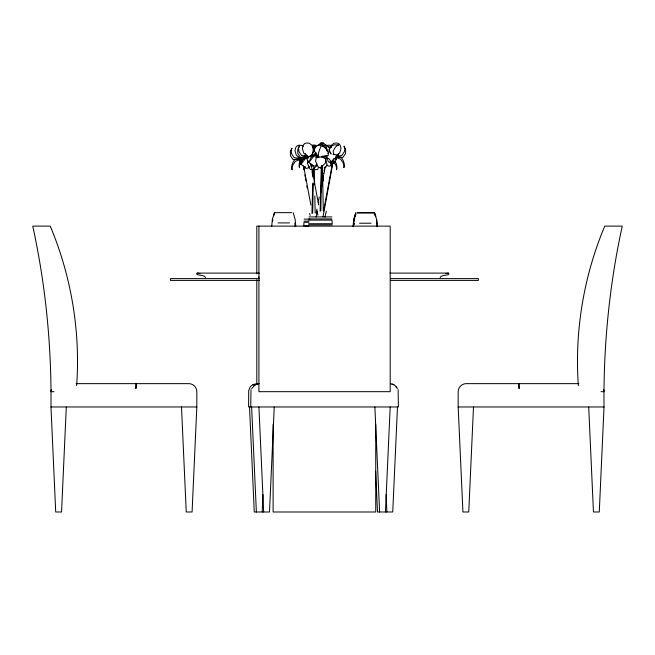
<?xml version="1.0" encoding="UTF-8"?>
<svg xmlns="http://www.w3.org/2000/svg" width="655" height="655" viewBox="0 0 655 655"><rect width="100%" height="100%" fill="white"/><g stroke="black" fill="none" stroke-linecap="round" stroke-linejoin="round"><path stroke-width="0.98" d="M136.101 383.642L135.912 388.603L136.232 383.642M312.689 213.072L313.229 183.924M313.36 176.883L313.532 167.844M320.844 210.885L321.687 165.649M338.201 153.737L338.152 155.726L335.532 159.574M311.952 213.432L312.754 183.163M312.91 177.104L313.123 169.039M320.107 211.246L321.31 165.838M315.874 154.613L315.947 152.689M271.735 226.425L272.341 219.441L274.412 212.662L291.778 212.638M353.102 226.425L353.708 219.441L355.64 212.818M353.291 226.728L353.897 219.744L355.821 213.121M353.913 223.273L353.847 225.001L354.175 223.216M66.294 406.976L61.554 511.989L55.716 511.989L50.975 406.976C51.671 346.258 45.711 285.457 32.75 226.122L50.255 226.122C71.289 276.279 80.565 331.381 76.635 385.648M76.07 383.642L188.787 383.642C193.086 383.552 196.918 387.383 196.827 391.682L196.827 406.976L192.079 511.989L186.249 511.989L181.5 406.976M262.205 511.989L262.991 494.656M274.24 406.976L269.5 511.989L254.263 511.989L249.522 406.976M385.443 511.989L390.192 406.976M397.479 406.976L392.738 511.989L377.501 511.989L375.659 471.207M473.5 406.976L468.751 511.989L462.921 511.989L458.173 406.976L458.173 391.682C458.082 387.383 461.914 383.552 466.213 383.642L578.93 383.642M578.365 385.648C574.435 331.381 583.711 276.279 604.745 226.122L622.25 226.122C609.289 285.457 603.329 346.258 604.025 406.976L599.284 511.989L593.446 511.989L588.706 406.976M305.255 166.337L304.559 168.491L304.051 166.984M272.595 221.275L272.824 219.572M353.839 222.127L354.068 220.424M307.915 160.483L307.432 163.472L310.126 169.358L312.566 169.825L317.2 165.33M315.129 145.778L315.227 145.197L312.427 145.394M323.283 143.592L323.382 143.011L320.582 143.208L318.174 145.23M321.933 156.905L322.031 156.324L322.211 156.905M317.323 211.066L316.078 217.059M320.549 192.971L323.243 177.89M323.963 173.87L325.216 166.837M333.673 158.616L323.021 216.862M316.234 213.072L316.979 209.051M318.297 202.018L319.231 196.991M320.729 188.951L323.161 175.884M324.102 170.857L324.659 167.844M323.611 210.885L333.166 159.624M305.132 156.103L305.607 153.565M51.246 389.602L50.975 391.682L54.005 391.682M250.996 389.602L250.718 406.976M324.921 217.214L326.305 211.246M354.38 218.745L354.781 217.092M354.371 219.875L354.764 218.213M330.578 147.907L331.365 145.23L334.165 143.208L337.03 143.011L338.733 143.592L340.191 145.263L340.993 148.521L339.683 152.975L336.916 155.522M309.062 166.337L308.628 167.803L306.319 168.491L301.194 164.528L299.401 160.958L301.079 159.198L307.752 158.248M316.66 163.414L316.005 165.609L313.704 166.304L308.579 162.342L306.777 158.772L308.456 157.012L310.765 156.324L316.005 156.013L316.905 157.798M316.119 157.593L316.66 155.808M273.896 215.454L274.535 212.638M355.166 216.559L356.001 214.144M318.551 167.254L317.7 169.358L315.26 169.825M326.714 165.068L325.854 167.172L324.233 167.483M251.741 388.603L255.147 384.714L259.167 383.642M326.46 157.798L325.56 159.583L327.361 165.609L329.67 166.304L331.324 164.798M258.463 277.605L259.093 276.918M440.152 277.605C440.93 274.232 451.156 276.009 448.519 273.102L389.938 273.102M304.878 156.16L305.803 154.588M312.263 153.974L314.564 150.052L312.386 146.343M311.747 154.752L310.732 156.324L309.962 156.496M332.994 154.22L337.669 154.957L336.048 157.298L330.611 162.317L328.278 161.941L326.706 155.808M327.991 153.45L329.752 151.035M316.504 157.437L317.577 156.013M305.901 158.002L300.817 164.503L302.823 159.484L305.86 157.618M313.336 165.609L312.713 166.304L312.206 164.798M321.793 157.012L322.416 156.324M336.359 156.389L337.669 154.957M311.379 156.782L315.039 153.475L316.119 155.03M253.485 386L257.087 383.912M332.011 164.307L334.795 162.342L336.588 158.772L335.466 157.601M252.633 384.714L250.275 386.786L248.679 390.634L248.613 406.976L398.387 406.976L398.117 389.602M316.34 154.408L314.056 155.808L308.972 162.317L310.978 157.298L314.768 154.957L318.715 157.004M312.844 147.031L314.367 146.196M320.238 145.263L322.522 144.01M253.976 384.256L253.035 384.714L256.654 383.642M301.079 159.198L295.323 161.343L292.711 165.33L291.876 168.188L292.097 169.825C290.976 166.116 292.474 162.317 294.914 159.484L299.965 158.862M329.874 147.588L331.365 147.203L328.016 146.99M259.396 273.102L197.147 273.102C194.51 276.009 204.728 274.232 205.506 277.605M318.993 156.733L316.234 157.298L315.587 161.286L318.281 167.172L320.721 167.639L325.355 163.144L325.994 159.157L321.728 156.324L326.567 156.013M445.703 273.528L448.519 273.102M305.328 156.922L302.291 157.298C299.859 160.131 298.352 163.93 299.482 167.639L299.261 166.002L300.088 163.144L302.708 159.157L308.456 157.012L308.358 156.545M312.762 147.203L314.564 146.982L314.908 148.529M335.9 156.037L341.73 155.571L344.358 151.723L344.89 148.423L344.006 146.09L345.635 149.561L345.537 153.54L342.909 157.388L338.201 157.077M326.788 145.394L329.645 145.197L331.348 145.778M357.073 212.638L374.504 212.695L376.699 219.744L377.305 226.728M357.262 212.94L374.57 212.94L375.896 216.363M308.98 216.92L331.848 216.92M308.873 218.934L331.954 218.934M304.141 219.106L309.856 219.106M308.816 220.105L332.011 220.105L332.208 223.732L308.62 223.732M304.035 221.12L309.004 221.12M308.972 222.291L303.969 222.291L303.781 225.918L308.865 225.918M277.99 222.913L289.51 222.913M359.538 223.216L371.058 223.216M308.505 224.902L332.322 224.902M259.47 278.612L170.48 278.612L170.48 280.397L259.47 280.397M390.405 278.612L478.379 278.612L478.379 280.397L390.405 280.397M390.347 383.642L394.834 385.304L397.364 388.603M518.858 383.912L519.087 388.603L518.809 383.707M600.995 391.682L604.025 391.682L603.754 389.602M50.975 406.976L196.827 406.976M458.173 406.976L604.025 406.976M197.147 273.102L199.955 273.528M324.896 145.205L326.567 145.402L329.309 147.318L329.645 150.101M336.023 156.676L341.075 157.298C343.507 160.131 345.013 163.93 343.891 167.639L344.112 166.002L343.277 163.144L340.665 159.157L335.868 157.372M315.841 155.571L317.806 155.882M322.35 157.012L329.056 158.772L331.733 162.342L331.43 166.304L330.112 161.883M319.976 167.803L322.285 168.491M392.026 383.912L393.958 384.714M335.163 162.317L333.559 160.229M323.071 157.446L323.848 157.814M306.614 157.151L308.194 157.961M315.743 147.449L312.705 145.778L312.607 145.197L315.407 145.394L316.611 146.409M301.063 159.091L296.297 155.161L294.996 150.707L295.798 147.449L297.255 145.778L298.958 145.197L301.816 145.394L303.224 146.409M313.671 168.188L314.736 169.277M308.317 157.814L305.697 154.957L307.318 157.298M300.932 160L298.32 157.151L299.941 159.484M317.912 155.874L314.384 151.035L314.834 147.318L317.577 145.402L322.719 144.796L323.062 146.343M396.316 386.786L396.905 387.662M335.262 161.875C337.006 164.069 337.161 167.181 336.506 169.825L336.727 168.188L335.9 165.33L333.804 162.137M331.111 153.974L328.802 150.052L330.988 146.343L334.541 144.796L338.75 145.009L337.26 145.402L335.327 147.318L333.149 151.035L333.952 154.907M374.316 213.342L375.151 215.757M293.219 212.818L295.151 219.441L295.757 226.425M317.061 211.246L317.986 215.225M309.676 213.432L310.142 215.421M326.935 149.684L325.969 145.23L323.562 143.208L320.762 143.011L320.86 143.592L323.906 145.263L326.509 148.521L327.091 151.19M330.538 152.222L330.857 153.917M310.953 163.644L318.633 204.851M303.568 165.83L310.871 205.031M310.773 164.651L311.125 166.657M312.026 171.684L312.386 173.698M313.999 182.745L314.359 184.751M303.568 167.844L303.928 169.85M304.821 174.877L305.181 176.883M305.541 178.897L305.901 180.911M306.794 185.93L307.154 187.944M376.51 219.441L376.862 222.045M386.123 494.656L386.9 511.989M374.865 406.976L379.613 511.989M258.921 406.976L263.662 511.989M251.626 406.976L256.375 511.989M376.985 222.913L377.116 226.425M295.135 222.978L295.266 226.417L295.266 222.913M323.021 172.904L323.234 180.976M322.448 165.649L323.3 210.885M314.294 167.844L314.596 183.924M314.826 195.984L315.145 213.072M375.741 424.252L375.741 511.989L273.11 511.989L273.11 424.252M258.921 226.122L258.921 391.682L390.192 391.682L390.192 226.122L256.809 226.122L256.809 273.815M256.809 279.66L256.809 384.649M313.311 149.684L312.353 154.76L308.448 156.905L303.683 152.975L302.373 148.521L303.175 145.263L304.632 143.592L306.344 143.011L309.201 143.208L312.001 145.23L313.311 149.684M319.624 149.561L318.395 153.54L318.535 157.388L328.302 155.571L328.155 151.723L325.731 148.423L322.686 146.09L320.958 146.409L319.624 149.561M291.974 148.276L291.09 150.609L291.631 153.909L294.251 157.757L300.08 158.223L300.62 159.009L293.072 159.574L290.452 155.726L290.353 151.747L291.974 148.276M299.36 146.09L298.475 148.423L299.016 151.723L301.636 155.571L307.465 156.037L307.997 156.823L300.457 157.388L297.828 153.54L297.738 149.561L299.36 146.09"/></g></svg>
